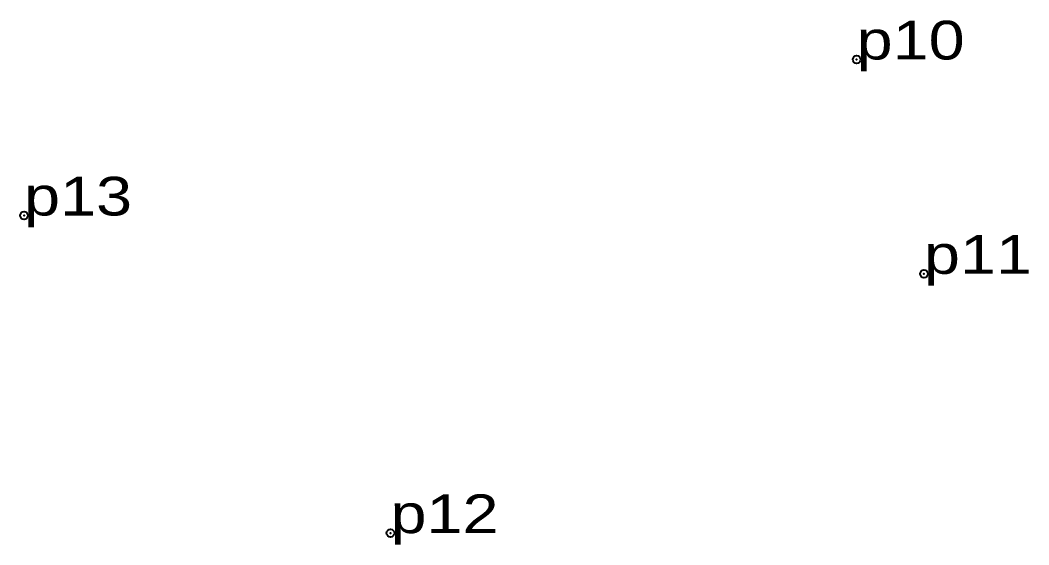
# Model space of a CAD drawing. Header units: metres. Extents: x 543281 to 549105, y 1829109 to 1837937.
# Drawn here: x 543450.4 to 543497.27, y 1835112.11 to 1835136.49 of the extents above; entities that cross this region are included whole.
import ezdxf

# ---------------------------------------------------------------- set-up
doc = ezdxf.new("R2010")
doc.units = ezdxf.units.M
doc.header["$LTSCALE"] = 0.72
doc.header["$PDMODE"] = 32
doc.header["$PDSIZE"] = 0.36
doc.layers.add('12', color=7, linetype='Continuous')
doc.layers.add('7', color=7, linetype='Continuous')

msp = doc.modelspace()

# ---------------------------------------------------------------- linework, layer by layer
at = {"layer": '7'}
for p in [(543489.27, 1835134.66), (543450.58, 1835127.41), (543492.4, 1835124.7), (543467.61, 1835112.65)]:
    msp.add_point(p, dxfattribs=at)

# ---------------------------------------------------------------- texts
at = {"layer": '12', "width": 1.25}
for s, p in [('p10', (543489.27, 1835134.66)), ('p10', (543489.27, 1835134.66)), ('p13', (543450.58, 1835127.41)), ('p13', (543450.58, 1835127.41)), ('p11', (543492.4, 1835124.7)), ('p11', (543492.4, 1835124.7)), ('p12', (543467.61, 1835112.65)), ('p12', (543467.61, 1835112.65))]:
    msp.add_text(s, height=1.8, dxfattribs=at).set_placement(p)

doc.saveas('drawing.dxf')
